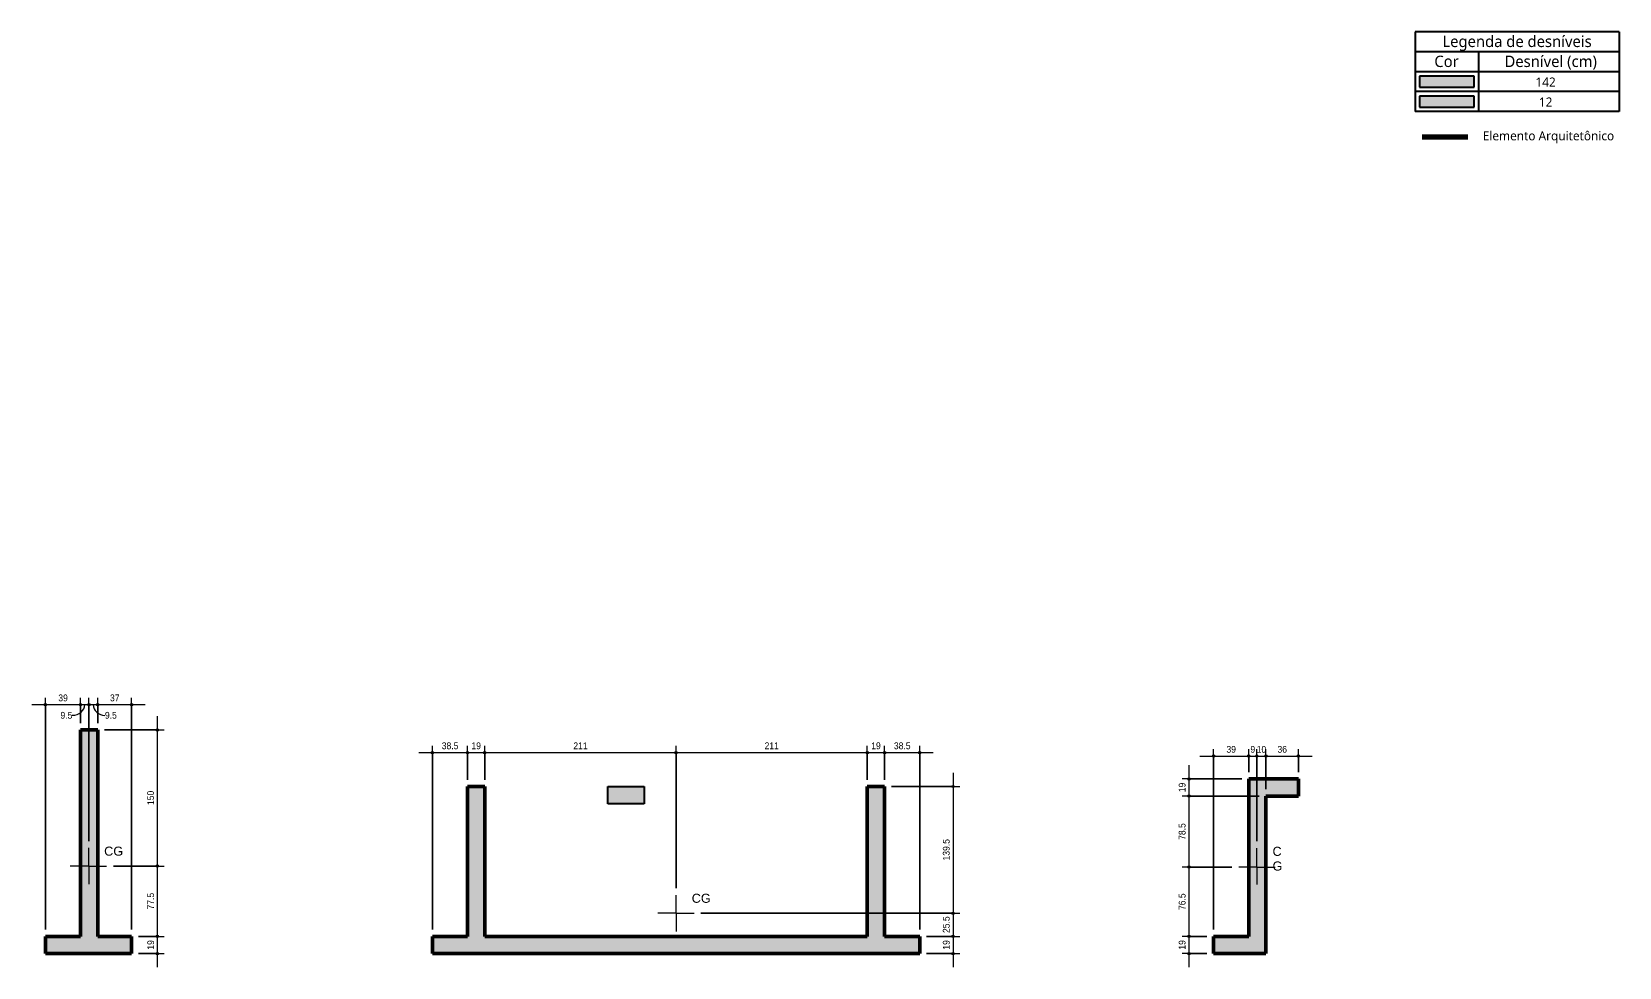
# Model space of a CAD drawing. Header units: centimetres. Extents: x -1981 to 73905, y -3196 to 88043.
# Drawn here: x 10115 to 11864, y -931 to 100 of the extents above; entities that cross this region are included whole.
import ezdxf

# ---------------------------------------------------------------- set-up
doc = ezdxf.new("R2010")
doc.units = ezdxf.units.CM
for name, color, linetype, lineweight in [('A-ANNO-DIMS', 7, 'Continuous', 9), ('A-ANNO-DIMS-50', 7, 'Continuous', 9), ('A-DETL-GENF', 7, 'Continuous', 18), ('A-DETL-IDEN', 7, 'Continuous', 9), ('A-DETL-THIN', 7, 'Continuous', 25), ('G-ANNO-TEXT', 7, 'Continuous', 9), ('S-COLS', 7, 'Continuous', 25)]:
    doc.layers.add(name, color=color, linetype=linetype, lineweight=lineweight)
doc.layers.add('A-DETL', color=7, linetype='Continuous', lineweight=18, true_color=0x00a600)
doc.styles.add('Arial_1', font='arial.ttf', dxfattribs={"width": 0.9, "height": 7.5})
doc.styles.add('Arial_3', font='arial.ttf', dxfattribs={"height": 10})
doc.styles.add('Gadugi_1', font='gadugi.ttf', dxfattribs={"height": 10})
doc.styles.add('Gadugi_4', font='gadugi.ttf', dxfattribs={"height": 12.5})
doc.dimstyles.new('PED_1_5mm_ESQ_2', dxfattribs={"dimscale": 30.48, "dimtxt": 7.651945, "dimasz": 0.328084, "dimexe": 0.246063, "dimexo": 0.246063, "dimgap": 0.049213, "dimtad": 1, "dimdec": 1, "dimrnd": 0.5, "dimdsep": 46, "dimtxsty": 'Arial_1', "dimblk1": 'DOTSMALL', "dimblk2": 'DOTSMALL', "dimsah": 1, "dimcen": 0.09, "dimdle": 0.492126, "dimazin": 0, "dimtfac": 1, "dimtdec": 4, "dimtix": 1, "dimtmove": 1, "dimatfit": 3, "dimfxl": 1, "dimtvp": 1, "dimtolj": 1, "dimtzin": 0, "dimarcsym": 2})
doc.dimstyles.new('PED_1_5mm_ESQ_3', dxfattribs={"dimscale": 30.48, "dimtxt": 7.651945, "dimasz": 0.328084, "dimexe": 0.246063, "dimexo": 0.246063, "dimgap": 0.049213, "dimtad": 1, "dimdec": 1, "dimrnd": 0.5, "dimdsep": 46, "dimtxsty": 'Arial_1', "dimblk1": 'DOTSMALL', "dimblk2": 'DOTSMALL', "dimsah": 1, "dimcen": 0.09, "dimdle": 0.492126, "dimazin": 0, "dimtfac": 1, "dimtdec": 4, "dimtix": 1, "dimtmove": 0, "dimatfit": 3, "dimfxl": 1, "dimtvp": 1, "dimtolj": 1, "dimtzin": 0, "dimarcsym": 2})

# ---------------------------------------------------------------- blocks, each defined once
blk = doc.blocks.new('DIMBLOCK294-DT G 005 - DETALHE P21')
at = {"layer": 'A-ANNO-DIMS-50'}
h = blk.add_hatch(color=256, dxfattribs=at)
edge = h.paths.add_edge_path(flags=0)
edge.add_arc((10130.4, -641.6), 1.25, 0, 360)
h = blk.add_hatch(color=256, dxfattribs=at)
edge = h.paths.add_edge_path(flags=0)
edge.add_arc((10169.1, -641.6), 1.25, 0, 360)
for p, q in [((10115.4, -641.6), (10169.1, -641.6)), ((10130.4, -889.4), (10130.4, -634.1)), ((10130.4, -641.6), (10130.4, -889.4)), ((10169.1, -661.9), (10169.1, -634.1)), ((10169.1, -641.6), (10169.1, -661.9))]:
    blk.add_line(p, q, dxfattribs=at)
for centre in [(10130.4, -641.6), (10169.1, -641.6)]:
    blk.add_circle(centre, 1.25, dxfattribs=at)
at = {"layer": 'A-ANNO-DIMS-50', "color": 0, "insert": (10144.6, -630.4), "char_height": 7.5, "width": 12.431, "attachment_point": 1, "line_spacing_factor": 0.941778, "style": 'Arial_1'}
blk.add_mtext('39', dxfattribs=at)
blk = doc.blocks.new('_DotSmall')
at = {"color": 0, "linetype": 'ByBlock', "const_width": 0.5}
blk.add_lwpolyline([(-0.0625, 0, 1), (0.0625, 0, 1)], format="xyb", close=True, dxfattribs=at)
blk = doc.blocks.new('DIMBLOCK295-DT G 005 - DETALHE P21')
at = {"layer": 'A-ANNO-DIMS-50'}
h = blk.add_hatch(color=256, dxfattribs=at)
edge = h.paths.add_edge_path(flags=0)
edge.add_arc((10169.1, -641.6), 1.25, 0, 360)
h = blk.add_hatch(color=256, dxfattribs=at)
edge = h.paths.add_edge_path(flags=0)
edge.add_arc((10178.4, -641.6), 1.25, 0, 360)
for p, q in [((10169.1, -661.9), (10169.1, -634.1)), ((10169.1, -641.6), (10178.4, -641.6)), ((10169.1, -641.6), (10169.1, -661.9)), ((10178.4, -792), (10178.4, -634.1)), ((10178.4, -641.6), (10178.4, -792))]:
    blk.add_line(p, q, dxfattribs=at)
for centre in [(10169.1, -641.6), (10178.4, -641.6)]:
    blk.add_circle(centre, 1.25, dxfattribs=at)
blk.add_ellipse((10160, -641.6), major_axis=(13.7, 0), ratio=0.857781, start_param=4.712389, end_param=6.283185, dxfattribs=at)
at = {"layer": 'A-ANNO-DIMS-50', "color": 0, "insert": (10147, -649.6), "char_height": 7.5, "width": 15.539, "attachment_point": 1, "line_spacing_factor": 0.941778, "style": 'Arial_1'}
blk.add_mtext('9.5', dxfattribs=at)
blk = doc.blocks.new('DIMBLOCK296-DT G 005 - DETALHE P21')
at = {"layer": 'A-ANNO-DIMS-50'}
h = blk.add_hatch(color=256, dxfattribs=at)
edge = h.paths.add_edge_path(flags=0)
edge.add_arc((10178.4, -641.6), 1.25, 0, 360)
h = blk.add_hatch(color=256, dxfattribs=at)
edge = h.paths.add_edge_path(flags=0)
edge.add_arc((10188.1, -641.6), 1.25, 0, 360)
for p, q in [((10178.4, -792), (10178.4, -634.1)), ((10178.4, -641.6), (10188.1, -641.6)), ((10178.4, -641.6), (10178.4, -792)), ((10188.1, -661.9), (10188.1, -634.1)), ((10188.1, -641.6), (10188.1, -661.9))]:
    blk.add_line(p, q, dxfattribs=at)
for centre in [(10178.4, -641.6), (10188.1, -641.6)]:
    blk.add_circle(centre, 1.25, dxfattribs=at)
blk.add_ellipse((10196, -641.6), major_axis=(12.8, 0), ratio=0.921926, start_param=3.141593, end_param=4.712389, dxfattribs=at)
at = {"layer": 'A-ANNO-DIMS-50', "color": 0, "insert": (10196, -649.6), "char_height": 7.5, "width": 15.539, "attachment_point": 1, "line_spacing_factor": 0.941778, "style": 'Arial_1'}
blk.add_mtext('9.5', dxfattribs=at)
blk = doc.blocks.new('DIMBLOCK297-DT G 005 - DETALHE P21')
at = {"layer": 'A-ANNO-DIMS-50'}
h = blk.add_hatch(color=256, dxfattribs=at)
edge = h.paths.add_edge_path(flags=0)
edge.add_arc((10188.1, -641.6), 1.25, 0, 360)
h = blk.add_hatch(color=256, dxfattribs=at)
edge = h.paths.add_edge_path(flags=0)
edge.add_arc((10225.4, -641.6), 1.25, 0, 360)
for p, q in [((10188.1, -661.9), (10188.1, -634.1)), ((10188.1, -641.6), (10240.4, -641.6)), ((10188.1, -641.6), (10188.1, -661.9)), ((10225.4, -889.4), (10225.4, -634.1)), ((10225.4, -641.6), (10225.4, -889.4))]:
    blk.add_line(p, q, dxfattribs=at)
for centre in [(10188.1, -641.6), (10225.4, -641.6)]:
    blk.add_circle(centre, 1.25, dxfattribs=at)
at = {"layer": 'A-ANNO-DIMS-50', "color": 0, "insert": (10201.6, -630.4), "char_height": 7.5, "width": 12.431, "attachment_point": 1, "line_spacing_factor": 0.941778, "style": 'Arial_1'}
blk.add_mtext('37', dxfattribs=at)
blk = doc.blocks.new('DIMBLOCK298-DT G 005 - DETALHE P21')
at = {"layer": 'A-ANNO-DIMS-50'}
h = blk.add_hatch(color=256, dxfattribs=at)
edge = h.paths.add_edge_path(flags=0)
edge.add_arc((10253.8, -896.9), 1.25, 0, 360)
h = blk.add_hatch(color=256, dxfattribs=at)
edge = h.paths.add_edge_path(flags=0)
edge.add_arc((10253.8, -915.9), 1.25, 0, 360)
for p, q in [((10232.9, -896.9), (10261.3, -896.9)), ((10253.8, -896.9), (10232.9, -896.9)), ((10253.8, -930.9), (10253.8, -896.9)), ((10232.9, -915.9), (10261.3, -915.9)), ((10253.8, -915.9), (10232.9, -915.9))]:
    blk.add_line(p, q, dxfattribs=at)
for centre in [(10253.8, -896.9), (10253.8, -915.9)]:
    blk.add_circle(centre, 1.25, dxfattribs=at)
at = {"layer": 'A-ANNO-DIMS-50', "color": 0, "insert": (10242.6, -911.6), "char_height": 7.5, "width": 12.431, "attachment_point": 1, "rotation": 90, "line_spacing_factor": 0.941778, "style": 'Arial_1'}
blk.add_mtext('19', dxfattribs=at)
blk = doc.blocks.new('DIMBLOCK299-DT G 005 - DETALHE P21')
at = {"layer": 'A-ANNO-DIMS-50'}
h = blk.add_hatch(color=256, dxfattribs=at)
edge = h.paths.add_edge_path(flags=0)
edge.add_arc((10253.8, -819.5), 1.25, 0, 360)
h = blk.add_hatch(color=256, dxfattribs=at)
edge = h.paths.add_edge_path(flags=0)
edge.add_arc((10253.8, -896.9), 1.25, 0, 360)
for p, q in [((10205.4, -819.5), (10261.3, -819.5)), ((10253.8, -819.5), (10205.4, -819.5)), ((10253.8, -896.9), (10253.8, -819.5)), ((10232.9, -896.9), (10261.3, -896.9)), ((10253.8, -896.9), (10232.9, -896.9))]:
    blk.add_line(p, q, dxfattribs=at)
for centre in [(10253.8, -819.5), (10253.8, -896.9)]:
    blk.add_circle(centre, 1.25, dxfattribs=at)
at = {"layer": 'A-ANNO-DIMS-50', "color": 0, "insert": (10242.6, -867.3), "char_height": 7.5, "width": 21.755, "attachment_point": 1, "rotation": 90, "line_spacing_factor": 0.941778, "style": 'Arial_1'}
blk.add_mtext('77.5', dxfattribs=at)
blk = doc.blocks.new('DIMBLOCK300-DT G 005 - DETALHE P21')
at = {"layer": 'A-ANNO-DIMS-50'}
h = blk.add_hatch(color=256, dxfattribs=at)
edge = h.paths.add_edge_path(flags=0)
edge.add_arc((10253.8, -669.4), 1.25, 0, 360)
h = blk.add_hatch(color=256, dxfattribs=at)
edge = h.paths.add_edge_path(flags=0)
edge.add_arc((10253.8, -819.5), 1.25, 0, 360)
for p, q in [((10253.8, -819.5), (10253.8, -654.4)), ((10195.6, -669.4), (10261.3, -669.4)), ((10253.8, -669.4), (10195.6, -669.4)), ((10205.4, -819.5), (10261.3, -819.5)), ((10253.8, -819.5), (10205.4, -819.5))]:
    blk.add_line(p, q, dxfattribs=at)
for centre in [(10253.8, -669.4), (10253.8, -819.5)]:
    blk.add_circle(centre, 1.25, dxfattribs=at)
at = {"layer": 'A-ANNO-DIMS-50', "color": 0, "insert": (10242.6, -752.2), "char_height": 7.5, "width": 18.647, "attachment_point": 1, "rotation": 90, "line_spacing_factor": 0.941778, "style": 'Arial_1'}
blk.add_mtext('150', dxfattribs=at)
blk = doc.blocks.new('DIMBLOCK301-DT G 006 - DETALHE P22')
at = {"layer": 'A-ANNO-DIMS-50'}
h = blk.add_hatch(color=256, dxfattribs=at)
edge = h.paths.add_edge_path(flags=0)
edge.add_arc((10556.8, -694.5), 1.25, 0, 360)
h = blk.add_hatch(color=256, dxfattribs=at)
edge = h.paths.add_edge_path(flags=0)
edge.add_arc((10595.5, -694.5), 1.25, 0, 360)
for p, q in [((10541.8, -694.5), (10595.5, -694.5)), ((10556.8, -889.4), (10556.8, -687)), ((10556.8, -694.5), (10556.8, -889.4)), ((10595.5, -724.3), (10595.5, -687)), ((10595.5, -694.5), (10595.5, -724.3))]:
    blk.add_line(p, q, dxfattribs=at)
for centre in [(10556.8, -694.5), (10595.5, -694.5)]:
    blk.add_circle(centre, 1.25, dxfattribs=at)
at = {"layer": 'A-ANNO-DIMS-50', "color": 0, "insert": (10567.1, -683.2), "char_height": 7.5, "width": 21.755, "attachment_point": 1, "line_spacing_factor": 0.941778, "style": 'Arial_1'}
blk.add_mtext('38.5', dxfattribs=at)
blk = doc.blocks.new('DIMBLOCK302-DT G 006 - DETALHE P22')
at = {"layer": 'A-ANNO-DIMS-50'}
h = blk.add_hatch(color=256, dxfattribs=at)
edge = h.paths.add_edge_path(flags=0)
edge.add_arc((10595.5, -694.5), 1.25, 0, 360)
h = blk.add_hatch(color=256, dxfattribs=at)
edge = h.paths.add_edge_path(flags=0)
edge.add_arc((10614.5, -694.5), 1.25, 0, 360)
for p, q in [((10595.5, -724.3), (10595.5, -687)), ((10595.5, -694.5), (10614.5, -694.5)), ((10595.5, -694.5), (10595.5, -724.3)), ((10614.5, -724.3), (10614.5, -687)), ((10614.5, -694.5), (10614.5, -724.3))]:
    blk.add_line(p, q, dxfattribs=at)
for centre in [(10595.5, -694.5), (10614.5, -694.5)]:
    blk.add_circle(centre, 1.25, dxfattribs=at)
at = {"layer": 'A-ANNO-DIMS-50', "color": 0, "insert": (10599.8, -683.2), "char_height": 7.5, "width": 12.431, "attachment_point": 1, "line_spacing_factor": 0.941778, "style": 'Arial_1'}
blk.add_mtext('19', dxfattribs=at)
blk = doc.blocks.new('DIMBLOCK303-DT G 006 - DETALHE P22')
at = {"layer": 'A-ANNO-DIMS-50'}
h = blk.add_hatch(color=256, dxfattribs=at)
edge = h.paths.add_edge_path(flags=0)
edge.add_arc((10614.5, -694.5), 1.25, 0, 360)
h = blk.add_hatch(color=256, dxfattribs=at)
edge = h.paths.add_edge_path(flags=0)
edge.add_arc((10825.2, -694.5), 1.25, 0, 360)
for p, q in [((10614.5, -724.3), (10614.5, -687)), ((10614.5, -694.5), (10825.2, -694.5)), ((10614.5, -694.5), (10614.5, -724.3)), ((10825.2, -843.9), (10825.2, -687)), ((10825.2, -694.5), (10825.2, -843.9))]:
    blk.add_line(p, q, dxfattribs=at)
for centre in [(10614.5, -694.5), (10825.2, -694.5)]:
    blk.add_circle(centre, 1.25, dxfattribs=at)
at = {"layer": 'A-ANNO-DIMS-50', "color": 0, "insert": (10712.1, -683.2), "char_height": 7.5, "width": 18.647, "attachment_point": 1, "line_spacing_factor": 0.941778, "style": 'Arial_1'}
blk.add_mtext('211', dxfattribs=at)
blk = doc.blocks.new('DIMBLOCK304-DT G 006 - DETALHE P22')
at = {"layer": 'A-ANNO-DIMS-50'}
h = blk.add_hatch(color=256, dxfattribs=at)
edge = h.paths.add_edge_path(flags=0)
edge.add_arc((10825.2, -694.5), 1.25, 0, 360)
h = blk.add_hatch(color=256, dxfattribs=at)
edge = h.paths.add_edge_path(flags=0)
edge.add_arc((11036, -694.5), 1.25, 0, 360)
for p, q in [((10825.2, -843.9), (10825.2, -687)), ((10825.2, -694.5), (11036, -694.5)), ((10825.2, -694.5), (10825.2, -843.9)), ((11036, -724.3), (11036, -687)), ((11036, -694.5), (11036, -724.3))]:
    blk.add_line(p, q, dxfattribs=at)
for centre in [(10825.2, -694.5), (11036, -694.5)]:
    blk.add_circle(centre, 1.25, dxfattribs=at)
at = {"layer": 'A-ANNO-DIMS-50', "color": 0, "insert": (10922.8, -683.2), "char_height": 7.5, "width": 18.647, "attachment_point": 1, "line_spacing_factor": 0.941778, "style": 'Arial_1'}
blk.add_mtext('211', dxfattribs=at)
blk = doc.blocks.new('DIMBLOCK305-DT G 006 - DETALHE P22')
at = {"layer": 'A-ANNO-DIMS-50'}
h = blk.add_hatch(color=256, dxfattribs=at)
edge = h.paths.add_edge_path(flags=0)
edge.add_arc((11036, -694.5), 1.25, 0, 360)
h = blk.add_hatch(color=256, dxfattribs=at)
edge = h.paths.add_edge_path(flags=0)
edge.add_arc((11055, -694.5), 1.25, 0, 360)
for p, q in [((11036, -724.3), (11036, -687)), ((11036, -694.5), (11055, -694.5)), ((11036, -694.5), (11036, -724.3)), ((11055, -724.3), (11055, -687)), ((11055, -694.5), (11055, -724.3))]:
    blk.add_line(p, q, dxfattribs=at)
for centre in [(11036, -694.5), (11055, -694.5)]:
    blk.add_circle(centre, 1.25, dxfattribs=at)
at = {"layer": 'A-ANNO-DIMS-50', "color": 0, "insert": (11040.3, -683.2), "char_height": 7.5, "width": 12.431, "attachment_point": 1, "line_spacing_factor": 0.941778, "style": 'Arial_1'}
blk.add_mtext('19', dxfattribs=at)
blk = doc.blocks.new('DIMBLOCK306-DT G 006 - DETALHE P22')
at = {"layer": 'A-ANNO-DIMS-50'}
h = blk.add_hatch(color=256, dxfattribs=at)
edge = h.paths.add_edge_path(flags=0)
edge.add_arc((11055, -694.5), 1.25, 0, 360)
h = blk.add_hatch(color=256, dxfattribs=at)
edge = h.paths.add_edge_path(flags=0)
edge.add_arc((11093.7, -694.5), 1.25, 0, 360)
for p, q in [((11055, -724.3), (11055, -687)), ((11055, -694.5), (11108.7, -694.5)), ((11055, -694.5), (11055, -724.3)), ((11093.7, -889.4), (11093.7, -687)), ((11093.7, -694.5), (11093.7, -889.4))]:
    blk.add_line(p, q, dxfattribs=at)
for centre in [(11055, -694.5), (11093.7, -694.5)]:
    blk.add_circle(centre, 1.25, dxfattribs=at)
at = {"layer": 'A-ANNO-DIMS-50', "color": 0, "insert": (11065.3, -683.2), "char_height": 7.5, "width": 21.755, "attachment_point": 1, "line_spacing_factor": 0.941778, "style": 'Arial_1'}
blk.add_mtext('38.5', dxfattribs=at)
blk = doc.blocks.new('DIMBLOCK307-DT G 006 - DETALHE P22')
at = {"layer": 'A-ANNO-DIMS-50'}
h = blk.add_hatch(color=256, dxfattribs=at)
edge = h.paths.add_edge_path(flags=0)
edge.add_arc((11130.4, -731.8), 1.25, 0, 360)
h = blk.add_hatch(color=256, dxfattribs=at)
edge = h.paths.add_edge_path(flags=0)
edge.add_arc((11130.4, -871.4), 1.25, 0, 360)
for p, q in [((11130.4, -716.8), (11130.4, -871.4)), ((11062.5, -731.8), (11137.9, -731.8)), ((11130.4, -731.8), (11062.5, -731.8)), ((10852.7, -871.4), (11137.9, -871.4)), ((11130.4, -871.4), (10852.7, -871.4))]:
    blk.add_line(p, q, dxfattribs=at)
for centre in [(11130.4, -731.8), (11130.4, -871.4)]:
    blk.add_circle(centre, 1.25, dxfattribs=at)
at = {"layer": 'A-ANNO-DIMS-50', "color": 0, "insert": (11119.2, -813.3), "char_height": 7.5, "width": 27.971, "attachment_point": 1, "rotation": 90, "line_spacing_factor": 0.941778, "style": 'Arial_1'}
blk.add_mtext('139.5', dxfattribs=at)
blk = doc.blocks.new('DIMBLOCK308-DT G 006 - DETALHE P22')
at = {"layer": 'A-ANNO-DIMS-50'}
h = blk.add_hatch(color=256, dxfattribs=at)
edge = h.paths.add_edge_path(flags=0)
edge.add_arc((11130.4, -871.4), 1.25, 0, 360)
h = blk.add_hatch(color=256, dxfattribs=at)
edge = h.paths.add_edge_path(flags=0)
edge.add_arc((11130.4, -896.9), 1.25, 0, 360)
for p, q in [((10852.7, -871.4), (11137.9, -871.4)), ((11130.4, -871.4), (10852.7, -871.4)), ((11130.4, -871.4), (11130.4, -896.9)), ((11101.2, -896.9), (11137.9, -896.9)), ((11130.4, -896.9), (11101.2, -896.9))]:
    blk.add_line(p, q, dxfattribs=at)
for centre in [(11130.4, -871.4), (11130.4, -896.9)]:
    blk.add_circle(centre, 1.25, dxfattribs=at)
at = {"layer": 'A-ANNO-DIMS-50', "color": 0, "insert": (11119.2, -893.2), "char_height": 7.5, "width": 21.755, "attachment_point": 1, "rotation": 90, "line_spacing_factor": 0.941778, "style": 'Arial_1'}
blk.add_mtext('25.5', dxfattribs=at)
blk = doc.blocks.new('DIMBLOCK309-DT G 006 - DETALHE P22')
at = {"layer": 'A-ANNO-DIMS-50'}
h = blk.add_hatch(color=256, dxfattribs=at)
edge = h.paths.add_edge_path(flags=0)
edge.add_arc((11130.4, -896.9), 1.25, 0, 360)
h = blk.add_hatch(color=256, dxfattribs=at)
edge = h.paths.add_edge_path(flags=0)
edge.add_arc((11130.4, -915.9), 1.25, 0, 360)
for p, q in [((11101.2, -896.9), (11137.9, -896.9)), ((11130.4, -896.9), (11101.2, -896.9)), ((11130.4, -896.9), (11130.4, -930.9)), ((11101.2, -915.9), (11137.9, -915.9)), ((11130.4, -915.9), (11101.2, -915.9))]:
    blk.add_line(p, q, dxfattribs=at)
for centre in [(11130.4, -896.9), (11130.4, -915.9)]:
    blk.add_circle(centre, 1.25, dxfattribs=at)
at = {"layer": 'A-ANNO-DIMS-50', "color": 0, "insert": (11119.2, -911.6), "char_height": 7.5, "width": 12.431, "attachment_point": 1, "rotation": 90, "line_spacing_factor": 0.941778, "style": 'Arial_1'}
blk.add_mtext('19', dxfattribs=at)
blk = doc.blocks.new('DIMBLOCK310-DT G 007 - DETALHE P24')
at = {"layer": 'A-ANNO-DIMS-50'}
h = blk.add_hatch(color=256, dxfattribs=at)
edge = h.paths.add_edge_path(flags=0)
edge.add_arc((11417.5, -698.3), 1.25, 0, 360)
h = blk.add_hatch(color=256, dxfattribs=at)
edge = h.paths.add_edge_path(flags=0)
edge.add_arc((11456.2, -698.3), 1.25, 0, 360)
for p, q in [((11402.5, -698.3), (11456.2, -698.3)), ((11417.5, -889.4), (11417.5, -690.8)), ((11417.5, -698.3), (11417.5, -889.4)), ((11456.2, -715.9), (11456.2, -690.8)), ((11456.2, -698.3), (11456.2, -715.9))]:
    blk.add_line(p, q, dxfattribs=at)
for centre in [(11417.5, -698.3), (11456.2, -698.3)]:
    blk.add_circle(centre, 1.25, dxfattribs=at)
at = {"layer": 'A-ANNO-DIMS-50', "color": 0, "insert": (11431.7, -687.1), "char_height": 7.5, "width": 12.431, "attachment_point": 1, "line_spacing_factor": 0.941778, "style": 'Arial_1'}
blk.add_mtext('39', dxfattribs=at)
blk = doc.blocks.new('DIMBLOCK311-DT G 007 - DETALHE P24')
at = {"layer": 'A-ANNO-DIMS-50'}
h = blk.add_hatch(color=256, dxfattribs=at)
edge = h.paths.add_edge_path(flags=0)
edge.add_arc((11456.2, -698.3), 1.25, 0, 360)
h = blk.add_hatch(color=256, dxfattribs=at)
edge = h.paths.add_edge_path(flags=0)
edge.add_arc((11465.2, -698.3), 1.25, 0, 360)
for p, q in [((11456.2, -715.9), (11456.2, -690.8)), ((11456.2, -698.3), (11465.2, -698.3)), ((11456.2, -698.3), (11456.2, -715.9)), ((11465.2, -792.2), (11465.2, -690.8)), ((11465.2, -698.3), (11465.2, -792.2))]:
    blk.add_line(p, q, dxfattribs=at)
for centre in [(11456.2, -698.3), (11465.2, -698.3)]:
    blk.add_circle(centre, 1.25, dxfattribs=at)
at = {"layer": 'A-ANNO-DIMS-50', "color": 0, "insert": (11458.1, -687.1), "char_height": 7.5, "width": 6.216, "attachment_point": 1, "line_spacing_factor": 0.941778, "style": 'Arial_1'}
blk.add_mtext('9', dxfattribs=at)
blk = doc.blocks.new('DIMBLOCK312-DT G 007 - DETALHE P24')
at = {"layer": 'A-ANNO-DIMS-50'}
h = blk.add_hatch(color=256, dxfattribs=at)
edge = h.paths.add_edge_path(flags=0)
edge.add_arc((11465.2, -698.3), 1.25, 0, 360)
h = blk.add_hatch(color=256, dxfattribs=at)
edge = h.paths.add_edge_path(flags=0)
edge.add_arc((11475.2, -698.3), 1.25, 0, 360)
for p, q in [((11465.2, -792.2), (11465.2, -690.8)), ((11465.2, -698.3), (11475.2, -698.3)), ((11465.2, -698.3), (11465.2, -792.2)), ((11475.2, -734.9), (11475.2, -690.8)), ((11475.2, -698.3), (11475.2, -734.9))]:
    blk.add_line(p, q, dxfattribs=at)
for centre in [(11465.2, -698.3), (11475.2, -698.3)]:
    blk.add_circle(centre, 1.25, dxfattribs=at)
at = {"layer": 'A-ANNO-DIMS-50', "color": 0, "insert": (11465, -687.1), "char_height": 7.5, "width": 12.431, "attachment_point": 1, "line_spacing_factor": 0.941778, "style": 'Arial_1'}
blk.add_mtext('10', dxfattribs=at)
blk = doc.blocks.new('DIMBLOCK313-DT G 007 - DETALHE P24')
at = {"layer": 'A-ANNO-DIMS-50'}
h = blk.add_hatch(color=256, dxfattribs=at)
edge = h.paths.add_edge_path(flags=0)
edge.add_arc((11475.2, -698.3), 1.25, 0, 360)
h = blk.add_hatch(color=256, dxfattribs=at)
edge = h.paths.add_edge_path(flags=0)
edge.add_arc((11511, -698.3), 1.25, 0, 360)
for p, q in [((11475.2, -734.9), (11475.2, -690.8)), ((11475.2, -698.3), (11526, -698.3)), ((11475.2, -698.3), (11475.2, -734.9)), ((11511, -715.9), (11511, -690.8)), ((11511, -698.3), (11511, -715.9))]:
    blk.add_line(p, q, dxfattribs=at)
for centre in [(11475.2, -698.3), (11511, -698.3)]:
    blk.add_circle(centre, 1.25, dxfattribs=at)
at = {"layer": 'A-ANNO-DIMS-50', "color": 0, "insert": (11487.9, -687.1), "char_height": 7.5, "width": 12.431, "attachment_point": 1, "line_spacing_factor": 0.941778, "style": 'Arial_1'}
blk.add_mtext('36', dxfattribs=at)
blk = doc.blocks.new('DIMBLOCK314-DT G 007 - DETALHE P24')
at = {"layer": 'A-ANNO-DIMS-50'}
h = blk.add_hatch(color=256, dxfattribs=at)
edge = h.paths.add_edge_path(flags=0)
edge.add_arc((11390.4, -723.4), 1.25, 0, 360)
h = blk.add_hatch(color=256, dxfattribs=at)
edge = h.paths.add_edge_path(flags=0)
edge.add_arc((11390.4, -742.4), 1.25, 0, 360)
for p, q in [((11390.4, -708.4), (11390.4, -742.4)), ((11448.7, -723.4), (11382.9, -723.4)), ((11390.4, -723.4), (11448.7, -723.4)), ((11467.7, -742.4), (11382.9, -742.4)), ((11390.4, -742.4), (11467.7, -742.4))]:
    blk.add_line(p, q, dxfattribs=at)
for centre in [(11390.4, -723.4), (11390.4, -742.4)]:
    blk.add_circle(centre, 1.25, dxfattribs=at)
at = {"layer": 'A-ANNO-DIMS-50', "color": 0, "insert": (11379.1, -738.1), "char_height": 7.5, "width": 12.431, "attachment_point": 1, "rotation": 90, "line_spacing_factor": 0.941778, "style": 'Arial_1'}
blk.add_mtext('19', dxfattribs=at)
blk = doc.blocks.new('DIMBLOCK315-DT G 007 - DETALHE P24')
at = {"layer": 'A-ANNO-DIMS-50'}
h = blk.add_hatch(color=256, dxfattribs=at)
edge = h.paths.add_edge_path(flags=0)
edge.add_arc((11390.4, -742.4), 1.25, 0, 360)
h = blk.add_hatch(color=256, dxfattribs=at)
edge = h.paths.add_edge_path(flags=0)
edge.add_arc((11390.4, -820.6), 1.25, 0, 360)
for p, q in [((11467.7, -742.4), (11382.9, -742.4)), ((11390.4, -742.4), (11390.4, -820.6)), ((11390.4, -742.4), (11467.7, -742.4)), ((11437.7, -820.6), (11382.9, -820.6)), ((11390.4, -820.6), (11437.7, -820.6))]:
    blk.add_line(p, q, dxfattribs=at)
for centre in [(11390.4, -742.4), (11390.4, -820.6)]:
    blk.add_circle(centre, 1.25, dxfattribs=at)
at = {"layer": 'A-ANNO-DIMS-50', "color": 0, "insert": (11379.1, -790.6), "char_height": 7.5, "width": 21.755, "attachment_point": 1, "rotation": 90, "line_spacing_factor": 0.941778, "style": 'Arial_1'}
blk.add_mtext('78.5', dxfattribs=at)
blk = doc.blocks.new('DIMBLOCK316-DT G 007 - DETALHE P24')
at = {"layer": 'A-ANNO-DIMS-50'}
h = blk.add_hatch(color=256, dxfattribs=at)
edge = h.paths.add_edge_path(flags=0)
edge.add_arc((11390.4, -820.6), 1.25, 0, 360)
h = blk.add_hatch(color=256, dxfattribs=at)
edge = h.paths.add_edge_path(flags=0)
edge.add_arc((11390.4, -896.9), 1.25, 0, 360)
for p, q in [((11437.7, -820.6), (11382.9, -820.6)), ((11390.4, -820.6), (11390.4, -896.9)), ((11390.4, -820.6), (11437.7, -820.6)), ((11410, -896.9), (11382.9, -896.9)), ((11390.4, -896.9), (11410, -896.9))]:
    blk.add_line(p, q, dxfattribs=at)
for centre in [(11390.4, -820.6), (11390.4, -896.9)]:
    blk.add_circle(centre, 1.25, dxfattribs=at)
at = {"layer": 'A-ANNO-DIMS-50', "color": 0, "insert": (11379.1, -867.9), "char_height": 7.5, "width": 21.755, "attachment_point": 1, "rotation": 90, "line_spacing_factor": 0.941778, "style": 'Arial_1'}
blk.add_mtext('76.5', dxfattribs=at)
blk = doc.blocks.new('DIMBLOCK317-DT G 007 - DETALHE P24')
at = {"layer": 'A-ANNO-DIMS-50'}
h = blk.add_hatch(color=256, dxfattribs=at)
edge = h.paths.add_edge_path(flags=0)
edge.add_arc((11390.4, -896.9), 1.25, 0, 360)
h = blk.add_hatch(color=256, dxfattribs=at)
edge = h.paths.add_edge_path(flags=0)
edge.add_arc((11390.4, -915.9), 1.25, 0, 360)
for p, q in [((11410, -896.9), (11382.9, -896.9)), ((11390.4, -896.9), (11390.4, -930.9)), ((11390.4, -896.9), (11410, -896.9)), ((11410, -915.9), (11382.9, -915.9)), ((11390.4, -915.9), (11410, -915.9))]:
    blk.add_line(p, q, dxfattribs=at)
for centre in [(11390.4, -896.9), (11390.4, -915.9)]:
    blk.add_circle(centre, 1.25, dxfattribs=at)
at = {"layer": 'A-ANNO-DIMS-50', "color": 0, "insert": (11379.1, -911.6), "char_height": 7.5, "width": 12.431, "attachment_point": 1, "rotation": 90, "line_spacing_factor": 0.941778, "style": 'Arial_1'}
blk.add_mtext('19', dxfattribs=at)

msp = doc.modelspace()

# ---------------------------------------------------------------- hatches: boundary and pattern name
at = {"layer": 'A-DETL-GENF', "true_color": 0xe6b8b7}
msp.add_hatch(color=9, dxfattribs=at).paths.add_polyline_path([(11704.48, 38.81), (11704.48, 50.81), (11644.48, 50.81), (11644.48, 38.81)], flags=0)
at = {"layer": 'A-DETL-GENF', "true_color": 0xffffcc}
msp.add_hatch(color=7, dxfattribs=at).paths.add_polyline_path([(11704.48, 16.81), (11704.48, 28.81), (11644.48, 28.81), (11644.48, 16.81)], flags=0)
at = {"layer": 'S-COLS', "true_color": 0x808080}
for points in [[(10130.36, -915.95), (10225.36, -915.95), (10225.36, -896.95), (10188.11, -896.95), (10188.11, -669.38), (10169.11, -669.38), (10169.11, -896.95), (10130.36, -896.95)], [(10556.75, -915.95), (11093.74, -915.95), (11093.74, -896.95), (11055, -896.95), (11055, -731.83), (11036, -731.83), (11036, -896.95), (10614.48, -896.95), (10614.48, -731.83), (10595.48, -731.83), (10595.48, -896.95), (10556.75, -896.95)], [(10790, -750.83), (10790, -731.83), (10750, -731.83), (10750, -750.83)], [(11475.21, -915.95), (11475.21, -742.38), (11510.96, -742.38), (11510.96, -723.38), (11456.21, -723.38), (11456.21, -896.95), (11417.46, -896.95), (11417.46, -915.95)]]:
    msp.add_hatch(color=8, dxfattribs=at).paths.add_polyline_path(points, flags=0)

# ---------------------------------------------------------------- linework, layer by layer
at = {"layer": 'A-DETL', "color": 7}
for p, q in [((10178.39, -819.47), (10178.39, -799.47)), ((11465.19, -820.64), (11465.19, -799.66)), ((10178.39, -819.47), (10157.86, -819.47)), ((10178.39, -819.47), (10197.86, -819.47)), ((10178.39, -819.47), (10178.39, -839.47)), ((11465.19, -820.64), (11445.19, -820.64)), ((11465.19, -820.64), (11485.19, -820.64)), ((11465.19, -820.64), (11465.19, -839.66)), ((10825.24, -871.39), (10825.24, -851.39)), ((10825.24, -871.39), (10805.25, -871.39)), ((10825.24, -871.39), (10845.25, -871.39)), ((10825.24, -871.39), (10825.24, -891.39))]:
    msp.add_line(p, q, dxfattribs=at)
at = {"layer": 'A-DETL-THIN'}
for p, q in [((11864.48, 99.81), (11639.48, 99.81)), ((11639.48, 99.81), (11639.48, 11.81)), ((11864.48, 99.81), (11864.48, 11.81)), ((11864.48, 77.81), (11639.48, 77.81)), ((11709.48, 77.81), (11709.48, 11.81)), ((11864.48, 55.81), (11639.48, 55.81)), ((11704.48, 50.81), (11644.48, 50.81)), ((11644.48, 50.81), (11644.48, 38.81)), ((11644.48, 38.81), (11704.48, 38.81)), ((11704.48, 38.81), (11704.48, 50.81)), ((11864.48, 33.81), (11639.48, 33.81)), ((11704.48, 28.81), (11644.48, 28.81)), ((11644.48, 28.81), (11644.48, 16.81)), ((11704.48, 16.81), (11704.48, 28.81)), ((11864.48, 11.81), (11639.48, 11.81)), ((11644.48, 16.81), (11704.48, 16.81))]:
    msp.add_line(p, q, dxfattribs=at)
at = {"layer": 'A-DETL-THIN', "color": 190, "lineweight": 70, "true_color": 0x8000ff}
msp.add_line((11697.48, -16.19), (11647.48, -16.19), dxfattribs=at)
at = {"layer": 'S-COLS', "lineweight": 50}
for p, q in [((10169.11, -896.95), (10169.11, -669.38)), ((10169.11, -669.38), (10188.11, -669.38)), ((10188.11, -669.38), (10188.11, -896.95)), ((10595.48, -896.95), (10595.48, -731.83)), ((10595.48, -731.83), (10614.48, -731.83)), ((10614.48, -731.83), (10614.48, -896.95)), ((11036, -896.95), (11036, -731.83)), ((11036, -731.83), (11055, -731.83)), ((11055, -731.83), (11055, -896.95)), ((11456.21, -896.95), (11456.21, -723.38)), ((11456.21, -723.38), (11510.96, -723.38)), ((11510.96, -723.38), (11510.96, -742.38)), ((11510.96, -742.38), (11475.21, -742.38)), ((11475.21, -742.38), (11475.21, -915.95)), ((10130.36, -915.95), (10130.36, -896.95)), ((10130.36, -896.95), (10169.11, -896.95)), ((10188.11, -896.95), (10225.36, -896.95)), ((10225.36, -896.95), (10225.36, -915.95)), ((10556.75, -915.95), (10556.75, -896.95)), ((10556.75, -896.95), (10595.48, -896.95)), ((10614.48, -896.95), (11036, -896.95)), ((11055, -896.95), (11093.74, -896.95)), ((11093.74, -896.95), (11093.74, -915.95)), ((11417.46, -915.95), (11417.46, -896.95)), ((11417.46, -896.95), (11456.21, -896.95)), ((10225.36, -915.95), (10130.36, -915.95)), ((11093.74, -915.95), (10556.75, -915.95)), ((11475.21, -915.95), (11417.46, -915.95))]:
    msp.add_line(p, q, dxfattribs=at)
at = {"layer": 'S-COLS'}
for p, q in [((10750, -750.83), (10750, -731.83)), ((10750, -731.83), (10790, -731.83)), ((10790, -731.83), (10790, -750.83)), ((10790, -750.83), (10750, -750.83))]:
    msp.add_line(p, q, dxfattribs=at)

# ---------------------------------------------------------------- texts
at = {"layer": 'A-DETL-IDEN', "char_height": 10, "attachment_point": 1, "style": 'Gadugi_1'}
for s, insert, width in [('142', (11772.16, 49.39), 27.6582), ('12', (11775.96, 27.39), 18.4388)]:
    msp.add_mtext(s, dxfattribs=dict(at, insert=insert, width=width))
at = {"layer": 'G-ANNO-TEXT', "attachment_point": 1}
for s, insert, char_height, width, style in [('Legenda de desníveis', (11669.66, 95.44), 12.5, 200.8227, 'Gadugi_4'), ('Cor', (11660.76, 73.44), 12.5, 32.8692, 'Gadugi_4'), ('Desnível (cm)', (11738.06, 73.44), 12.5, 125.4641, 'Gadugi_4'), ('Elemento Arquitetônico', (11714.11, -9.85), 10, 179.1772, 'Gadugi_1'), ('CG', (10195.12, -798.03), 10, 25.654, 'Arial_3'), ('C', (11482.45, -798.22), 10, 12.4262, 'Arial_3'), ('G', (11482.45, -814.42), 10, 13.2278, 'Arial_3'), ('CG', (10842.51, -849.94), 10, 25.654, 'Arial_3')]:
    msp.add_mtext(s, dxfattribs=dict(at, insert=insert, char_height=char_height, width=width, style=style))

# ---------------------------------------------------------------- dimensions: what is measured, and where the dimension line sits
at = {"layer": 'A-ANNO-DIMS'}
for base, p1, p2, override, picture, middle in [((10169.1069483, -641.6444617), (10130.3569482, -896.9495001), (10169.1069483, -669.3807419), {"dimpost": '<>', "dimfxl": 230.844325}, 'DIMBLOCK294-DT G 005 - DETALHE P21', (10149.7319482, -636.3126062)), ((10225.35694819, -641.64446165), (10188.10694822, -669.3807419), (10225.35694819, -896.94950006), {"dimpost": '<>', "dimfxl": 230.597273}, 'DIMBLOCK297-DT G 005 - DETALHE P21', (10206.73194821, -636.31260624)), ((10595.48, -694.47), (10556.75, -896.95), (10595.48, -731.83), {"dimpost": '<>', "dimfxl": 169.602953}, 'DIMBLOCK301-DT G 006 - DETALHE P22', (10576.12, -689.14)), ((10614.48, -694.47), (10595.48, -731.83), (10614.48, -731.83), {"dimpost": '<>', "dimfxl": 19}, 'DIMBLOCK302-DT G 006 - DETALHE P22', (10604.98, -689.14)), ((10825.24, -694.47), (10614.48, -731.83), (10825.24, -851.39), {"dimpost": '<>', "dimfxl": 242.313026}, 'DIMBLOCK303-DT G 006 - DETALHE P22', (10719.86, -689.21)), ((11036, -694.47), (10825.24, -851.39), (11036, -731.83), {"dimpost": '<>', "dimfxl": 242.309293}, 'DIMBLOCK304-DT G 006 - DETALHE P22', (10930.62, -689.21)), ((11055, -694.47), (11036, -731.83), (11055, -731.83), {"dimpost": '<>', "dimfxl": 19}, 'DIMBLOCK305-DT G 006 - DETALHE P22', (11045.5, -689.14)), ((11093.74, -694.47), (11055, -731.83), (11093.74, -896.95), {"dimpost": '<>', "dimfxl": 169.607285}, 'DIMBLOCK306-DT G 006 - DETALHE P22', (11074.37, -689.14)), ((11456.2132, -698.3091), (11417.4631, -896.948), (11456.2132, -723.3793), {"dimpost": '<>', "dimfxl": 177.841624}, 'DIMBLOCK310-DT G 007 - DETALHE P24', (11436.8381, -692.9772)), ((11465.19, -698.31), (11456.21, -723.38), (11465.19, -799.66), {"dimpost": '<>', "dimfxl": 76.810462}, 'DIMBLOCK311-DT G 007 - DETALHE P24', (11460.7, -692.98)), ((11475.21, -698.31), (11465.19, -799.66), (11475.21, -742.38), {"dimpost": '<>', "dimfxl": 58.154949}, 'DIMBLOCK312-DT G 007 - DETALHE P24', (11470.2, -692.98)), ((11510.96315108, -698.30909692), (11475.21315108, -742.37933924), (11510.96315108, -723.37933924), {"dimpost": '<>', "dimfxl": 40.485337}, 'DIMBLOCK313-DT G 007 - DETALHE P24', (11493.08815108, -692.97724151))]:
    dim = msp.add_linear_dim(base=base, p1=p1, p2=p2, dimstyle='PED_1_5mm_ESQ_3', override=override, dxfattribs=at)
    dim.commit()
    dim.dimension.update_dxf_attribs({"geometry": picture, "text_midpoint": middle})
for base, p1, p2, override, picture, middle in [((10178.39, -641.64), (10169.11, -669.38), (10178.39, -799.47), {"dimpost": '<>', "dimfxl": 130.423471}, 'DIMBLOCK295-DT G 005 - DETALHE P21', (10154.82, -654.59)), ((10188.11, -641.64), (10178.39, -799.47), (10188.11, -669.38), {"dimpost": '<>', "dimfxl": 130.455646}, 'DIMBLOCK296-DT G 005 - DETALHE P21', (10203.81, -654.59))]:
    dim = msp.add_linear_dim(base=base, p1=p1, p2=p2, dimstyle='PED_1_5mm_ESQ_2', override=override, dxfattribs=at)
    dim.commit()
    dim.dimension.update_dxf_attribs({"geometry": picture, "text_midpoint": middle, "dimtype": 160})
for base, p1, p2, override, picture, middle in [((10253.82, -669.38), (10197.86, -819.47), (10188.11, -669.38), {"dimpost": '<>', "dimfxl": 150.409312}, 'DIMBLOCK300-DT G 005 - DETALHE P21', (10248.49, -744.43)), ((11130.44, -871.39), (11055, -731.83), (10845.25, -871.39), {"dimpost": '<>', "dimfxl": 251.938107}, 'DIMBLOCK307-DT G 006 - DETALHE P22', (11125.11, -801.61)), ((11390.38, -742.38), (11456.21, -723.38), (11475.21, -742.38), {"dimpost": '<>', "dimfxl": 26.870058}, 'DIMBLOCK314-DT G 007 - DETALHE P24', (11385.05, -732.88)), ((11390.38, -820.64), (11475.21, -742.38), (11445.19, -820.64), {"dimpost": '<>', "dimfxl": 83.821298}, 'DIMBLOCK315-DT G 007 - DETALHE P24', (11385.05, -781.51)), ((10253.82, -819.47), (10225.36, -896.95), (10197.86, -819.47), {"dimpost": '<>', "dimfxl": 82.211607}, 'DIMBLOCK299-DT G 005 - DETALHE P21', (10248.51, -858.21)), ((11390.38, -896.95), (11445.19, -820.64), (11417.46, -896.95), {"dimpost": '<>', "dimfxl": 81.189924}, 'DIMBLOCK316-DT G 007 - DETALHE P24', (11385.05, -858.79)), ((11130.44, -896.95), (10845.25, -871.39), (11093.74, -896.95), {"dimpost": '<>', "dimfxl": 249.805748}, 'DIMBLOCK308-DT G 006 - DETALHE P22', (11125.11, -884.17)), ((10253.82, -896.95), (10225.36, -915.95), (10225.36, -896.95), {"dimpost": '<>', "dimfxl": 19}, 'DIMBLOCK298-DT G 005 - DETALHE P21', (10248.49, -906.45)), ((11130.44, -915.95), (11093.74, -896.95), (11093.74, -915.95), {"dimpost": '<>', "dimfxl": 19}, 'DIMBLOCK309-DT G 006 - DETALHE P22', (11125.11, -906.45)), ((11390.38, -915.95), (11417.46, -896.95), (11417.46, -915.95), {"dimpost": '<>', "dimfxl": 19}, 'DIMBLOCK317-DT G 007 - DETALHE P24', (11385.05, -906.45))]:
    dim = msp.add_linear_dim(base=base, p1=p1, p2=p2, angle=90, dimstyle='PED_1_5mm_ESQ_3', override=override, dxfattribs=at)
    dim.commit()
    dim.dimension.update_dxf_attribs({"geometry": picture, "text_midpoint": middle})

doc.saveas('drawing.dxf')
